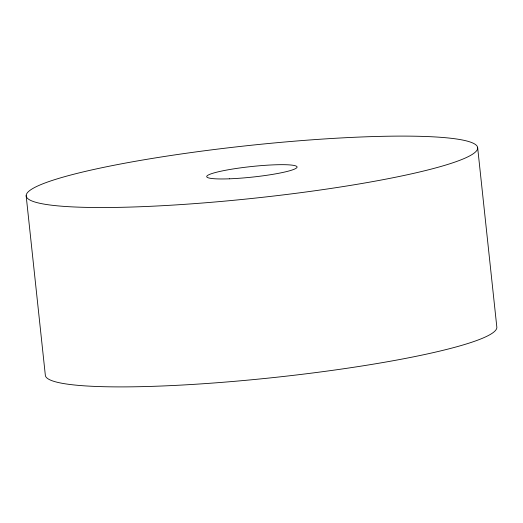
<?xml version="1.0" encoding="UTF-8"?>
<svg xmlns="http://www.w3.org/2000/svg" width="523" height="523" viewBox="0 0 523 523"><rect width="100%" height="100%" fill="white"/><g stroke="black" fill="none" stroke-linecap="round" stroke-linejoin="round"><path stroke-width="0.78" d="M477.682 147.924A227.034 26.49 -6.1 0 1 139.772 206.755A227.034 26.49 -6.1 0 1 138.294 160.777A227.034 26.49 -6.1 0 1 477.682 147.924L496.85 327.287A227.034 26.49 -6.1 0 1 271.934 377.73A227.034 26.49 -6.1 0 1 45.318 375.076L26.15 195.713M229.486 178.807A45.409 5.295 -6.1 0 0 297.071 167.04A45.409 5.295 -6.1 0 0 229.192 169.609A45.409 5.295 -6.1 0 0 229.486 178.807"/></g></svg>
